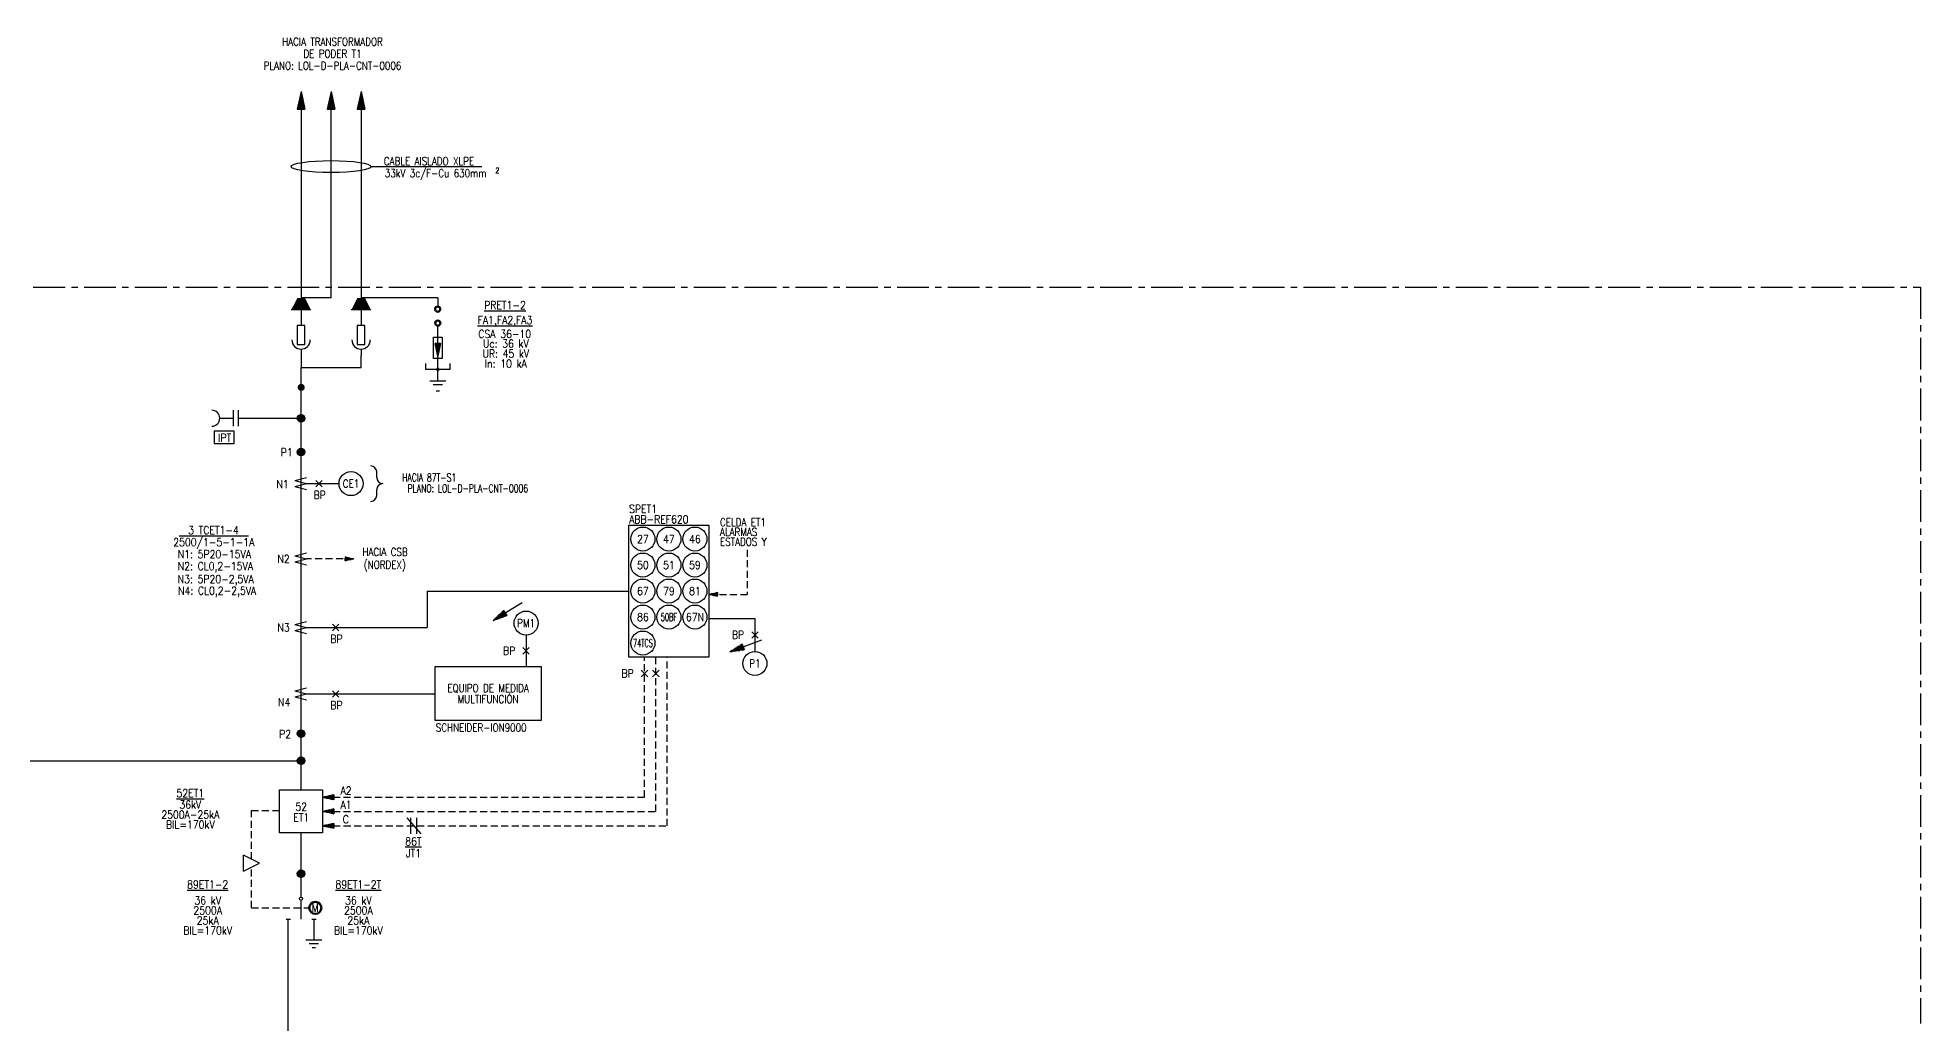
# Model space of a CAD drawing. Header units: millimetres. Extents: x 235627 to 238135, y 101989 to 102524.
# Drawn here: x 237664.8 to 238135.4, y 102277.6 to 102524 of the extents above; entities that cross this region are included whole.
import ezdxf
from ezdxf.enums import TextEntityAlignment as Align

# ---------------------------------------------------------------- set-up
doc = ezdxf.new("R2010")
doc.units = ezdxf.units.MM
doc.linetypes.add('CENTER', pattern=[50.8, 31.75, -6.35, 6.35, -6.35])
doc.linetypes.add('HIDDEN', pattern=[0.375, 0.25, -0.125])
for name, color, linetype in [('01-Formato', 4, 'Continuous'), ('02 TITULOS', 3, 'Continuous'), ('03 TEXTOS', 7, 'Continuous'), ('Cable', 1, 'Continuous'), ('DATOS', 3, 'Continuous'), ('E-Nivel-066Kv', 52, 'Continuous'), ('EL-Simbolos', 3, 'Continuous'), ('SEÑAL', 1, 'HIDDEN'), ('T-Perímetros', 7, 'Continuous'), ('TEXTO 1', 1, 'Continuous')]:
    doc.layers.add(name, color=color, linetype=linetype)
doc.layers.add('E_TIP', color=3, linetype='Continuous', lineweight=35)
doc.layers.add('EL-Nivel-220Kv', color=84, linetype='Continuous', lineweight=60)
doc.styles.add('ROMANS', font='romans.shx', dxfattribs={"width": 0.8, "height": 2})

# ---------------------------------------------------------------- blocks, each defined once
blk = doc.blocks.new('InterruptorUni')
blk.add_lwpolyline([(-7.67, -7.92), (7.33, -7.92), (7.33, 7.08), (-7.67, 7.08)], close=True)
blk = doc.blocks.new('Flecha')
blk.add_hatch(color=256).paths.add_polyline_path([(0, 1.66), (-0.36, 0), (0.36, 0)])
for p, q in [((0, 1.66), (-0.36, 0)), ((-0.36, 0), (0.36, 0)), ((0, 1.66), (0.36, 0))]:
    blk.add_line(p, q)

msp = doc.modelspace()

# ---------------------------------------------------------------- hatches: boundary and pattern name
at = {"linetype": 'HIDDEN', "ltscale": 2.5}
for points in [[(237743.76, 102393.68), (237741.64, 102393.21), (237741.64, 102394.13)], [(237743.76, 102393.68), (237741.64, 102393.21), (237741.64, 102394.13)], [(237832.6, 102384.8), (237834.72, 102385.26), (237834.72, 102384.34)], [(237736.03, 102334.09), (237738.85, 102334.71), (237738.85, 102333.48)], [(237736.03, 102330.57), (237738.85, 102331.19), (237738.85, 102329.96)], [(237736.03, 102326.94), (237738.85, 102327.56), (237738.85, 102326.33)]]:
    msp.add_hatch(color=1, dxfattribs=at).paths.add_polyline_path(points)
at = {"layer": 'EL-Simbolos'}
h = msp.add_hatch(color=256, dxfattribs=at)
h.dxf.hatch_style = 1
h.paths.add_polyline_path([(237731.62, 102458.88), (237729.69, 102458.88), (237728.21, 102455.93), (237733.1, 102455.93)])
h = msp.add_hatch(color=256, dxfattribs=at)
h.dxf.hatch_style = 1
h.paths.add_polyline_path([(237746.62, 102458.88), (237744.69, 102458.88), (237743.21, 102455.93), (237748.1, 102455.93)])
msp.add_hatch(color=256, dxfattribs=at).paths.add_polyline_path([(237764.83, 102444.33), (237765.54, 102447.53), (237764.15, 102447.53)])
h = msp.add_hatch(color=256, dxfattribs=at)
h.dxf.hatch_style = 1
edge = h.paths.add_edge_path()
edge.add_arc((237730.68, 102436.55), 0.886, -180, 180, ccw=False)
h = msp.add_hatch(color=256, dxfattribs=at)
h.dxf.hatch_style = 1
h.paths.add_polyline_path([(237729.69, 102428.83), (237731.61, 102428.83, -1)])
h.paths.add_polyline_path([(237731.61, 102428.83), (237729.69, 102428.83, -1)])
h = msp.add_hatch(color=256, dxfattribs=at)
h.dxf.hatch_style = 1
h.paths.add_polyline_path([(237729.69, 102420.37), (237731.61, 102420.37, -1)])
h.paths.add_polyline_path([(237731.61, 102420.37), (237729.69, 102420.37, -1)])
h = msp.add_hatch(color=256, dxfattribs=at)
h.dxf.hatch_style = 1
h.paths.add_polyline_path([(237729.69, 102350), (237731.61, 102350, -1)])
h.paths.add_polyline_path([(237731.61, 102350), (237729.69, 102350, -1)])
h = msp.add_hatch(color=256, dxfattribs=at)
h.dxf.hatch_style = 1
h.paths.add_polyline_path([(237729.69, 102343.21), (237731.61, 102343.21, -1)])
h.paths.add_polyline_path([(237731.61, 102343.21), (237729.69, 102343.21, -1)])
h = msp.add_hatch(color=256, dxfattribs=at)
h.dxf.hatch_style = 1
h.paths.add_polyline_path([(237729.69, 102314.97), (237731.61, 102314.97, -1)])
h.paths.add_polyline_path([(237731.61, 102314.97), (237729.69, 102314.97, -1)])
at = {"layer": 'SEÑAL', "linetype": 'HIDDEN', "ltscale": 2.5}
for points in [[(237778.7, 102378.28), (237782.1, 102379.51), (237781.28, 102380.8)], [(237837.85, 102370.46), (237841.43, 102370.96), (237840.9, 102372.4)]]:
    msp.add_hatch(color=1, dxfattribs=at).paths.add_polyline_path(points)

# ---------------------------------------------------------------- linework, layer by layer
at = {"color": 1, "linetype": 'HIDDEN', "ltscale": 2.5}
for points in [[(237743.76, 102393.68), (237741.64, 102393.21), (237741.64, 102394.13), (237743.76, 102393.68)], [(237741.64, 102393.21), (237743.76, 102393.68), (237741.64, 102394.13), (237741.64, 102393.21)], [(237743.76, 102393.68), (237741.64, 102393.21), (237741.64, 102394.13), (237743.76, 102393.68)], [(237741.64, 102393.21), (237743.76, 102393.68), (237741.64, 102394.13), (237741.64, 102393.21)], [(237832.6, 102384.8), (237834.72, 102385.26), (237834.72, 102384.34), (237832.6, 102384.8)], [(237834.72, 102385.26), (237832.6, 102384.8), (237834.72, 102384.34), (237834.72, 102385.26)], [(237736.03, 102334.09), (237738.85, 102334.71), (237738.85, 102333.48), (237736.03, 102334.09)], [(237738.85, 102334.71), (237736.03, 102334.09), (237738.85, 102333.48), (237738.85, 102334.71)], [(237736.03, 102330.57), (237738.85, 102331.19), (237738.85, 102329.96), (237736.03, 102330.57)], [(237738.85, 102331.19), (237736.03, 102330.57), (237738.85, 102329.96), (237738.85, 102331.19)], [(237736.03, 102326.94), (237738.85, 102327.56), (237738.85, 102326.33), (237736.03, 102326.94)], [(237738.85, 102327.56), (237736.03, 102326.94), (237738.85, 102326.33), (237738.85, 102327.56)]]:
    msp.add_lwpolyline(points, dxfattribs=at)
at = {"layer": '01-Formato'}
for p, q in [((237749.56, 102413.99), (237749.56, 102415.41)), ((237749.56, 102409.56), (237749.56, 102410.99))]:
    msp.add_line(p, q, dxfattribs=at)
for centre, start, end in [((237748.06, 102415.42), 0, 90), ((237751.06, 102413.99), 180, 270), ((237751.06, 102410.99), 90, 180), ((237748.06, 102409.56), 270, 0)]:
    msp.add_arc(centre, 1.5, start, end, dxfattribs=at)
at = {"layer": '02 TITULOS'}
msp.add_line((237700.21, 102399.44), (237717.52, 102399.44), dxfattribs=at)
at = {"layer": 'Cable'}
msp.add_line((237748.15, 102491.73), (237775.87, 102491.73), dxfattribs=at)
at = {"layer": 'Cable', "ltscale": 0.25}
for p, q in [((237732, 102412.49), (237740.14, 102412.49)), ((237762.13, 102385.63), (237812.6, 102385.64)), ((237762.13, 102385.63), (237762.13, 102376.53)), ((237732, 102376.51), (237762.13, 102376.53)), ((237732, 102359.92), (237764.15, 102359.94))]:
    msp.add_line(p, q, dxfattribs=at)
at = {"layer": 'Cable', "linetype": 'ByBlock'}
for p, q in [((237786.89, 102374.63), (237786.89, 102366.74)), ((237832.6, 102378.8), (237844.1, 102378.8)), ((237844.1, 102378.8), (237844.1, 102370.54))]:
    msp.add_line(p, q, dxfattribs=at)
at = {"layer": 'Cable'}
msp.add_ellipse((237738.15, 102491.73), major_axis=(10, 0), ratio=0.15, dxfattribs=at)
at = {"layer": 'E-Nivel-066Kv', "ltscale": 0.25}
for p, q in [((237730.65, 102506.11), (237730.65, 102458.9)), ((237745.65, 102506.11), (237745.65, 102458.9)), ((237764.8, 102458.9), (237764.8, 102456.77)), ((237730.65, 102335.94), (237730.65, 102441.53))]:
    msp.add_line(p, q, dxfattribs=at)
at = {"layer": 'E-Nivel-066Kv'}
for p, q in [((237738.15, 102458.9), (237738.15, 102506.11)), ((237738.15, 102458.9), (237730.65, 102458.9)), ((237730.65, 102458.9), (237730.65, 102451.99)), ((237745.65, 102458.9), (237745.65, 102451.99)), ((237753.15, 102458.9), (237745.65, 102458.9)), ((237764.8, 102458.9), (237753.15, 102458.9)), ((237764.83, 102449.13), (237764.83, 102451.97)), ((237764.83, 102443.8), (237764.83, 102449.13)), ((237730.65, 102444.53), (237730.65, 102441.53)), ((237730.65, 102441.53), (237745.65, 102441.53)), ((237745.65, 102441.53), (237745.65, 102444.53)), ((237764.83, 102438.12), (237764.83, 102443.8)), ((237653.04, 102343.21), (237730.65, 102343.21))]:
    msp.add_line(p, q, dxfattribs=at)
at = {"layer": 'E-Nivel-066Kv', "lineweight": 30}
for p, q in [((237730.65, 102309.16), (237730.65, 102325.19)), ((237730.65, 102303.64), (237730.65, 102308.37)), ((237727.45, 102265.71), (237727.45, 102303.64)), ((237733.85, 102303.64), (237733.85, 102298.39))]:
    msp.add_line(p, q, dxfattribs=at)
at = {"layer": 'E-Nivel-066Kv'}
for points in [[(237710.34, 102428.83), (237713.78, 102428.83)], [(237714.98, 102428.83), (237730.65, 102428.83)]]:
    msp.add_lwpolyline(points, dxfattribs=at)
at = {"layer": 'E-Nivel-066Kv', "lineweight": 30}
for points in [[(237726.91, 102303.64), (237728, 102303.64)], [(237733.31, 102303.64), (237734.4, 102303.64)]]:
    msp.add_lwpolyline(points, dxfattribs=at)
msp.add_circle((237730.65, 102308.76), 0.393, dxfattribs=at)
at = {"layer": 'E_TIP', "linetype": 'ByBlock'}
msp.add_line((237750.69, 102412.49), (237750.69, 102412.49), dxfattribs=at)
at = {"layer": 'EL-Nivel-220Kv', "flags": 128}
msp.add_lwpolyline([(237764.83, 102440.82, 1), (237764.83, 102441.27, 1)], format="xyb", close=True, dxfattribs=at)
at = {"layer": 'EL-Nivel-220Kv'}
for centre in [(237764.8, 102456.12), (237764.83, 102452.62)]:
    msp.add_circle(centre, 0.649, dxfattribs=at)
at = {"layer": 'EL-Simbolos'}
for p, q in [((237733.1, 102455.93), (237728.21, 102455.93)), ((237748.1, 102455.93), (237743.21, 102455.93)), ((237731.62, 102447.26), (237731.62, 102451.99)), ((237746.62, 102447.26), (237746.62, 102451.99)), ((237765.92, 102449.13), (237765.92, 102443.8)), ((237761.83, 102441.05), (237761.83, 102442.55)), ((237767.9, 102441.05), (237761.83, 102441.05)), ((237767.9, 102441.05), (237767.9, 102442.55)), ((237766.83, 102438.12), (237762.83, 102438.12)), ((237766.01, 102437.17), (237763.65, 102437.17)), ((237765.27, 102435.57), (237764.39, 102435.57)), ((237729.07, 102413.24), (237732, 102413.99)), ((237729.07, 102413.24), (237732, 102412.49)), ((237729.07, 102411.74), (237732, 102412.49)), ((237734.32, 102411.68), (237735.93, 102413.3)), ((237735.93, 102411.68), (237734.32, 102413.3)), ((237729.07, 102411.74), (237732, 102410.99)), ((237729.07, 102394.43), (237732, 102395.18)), ((237729.07, 102394.43), (237732, 102393.68)), ((237729.07, 102392.93), (237732, 102393.68)), ((237729.07, 102392.93), (237732, 102392.18)), ((237729.07, 102377.26), (237732, 102378.01)), ((237729.07, 102377.26), (237732, 102376.51)), ((237729.07, 102375.76), (237732, 102376.51)), ((237729.07, 102375.76), (237732, 102375)), ((237738.51, 102375.7), (237740.13, 102377.32)), ((237740.13, 102375.7), (237738.51, 102377.32)), ((237843.29, 102375.48), (237844.91, 102373.86)), ((237844.91, 102375.48), (237843.29, 102373.86)), ((237786.08, 102371.49), (237787.7, 102369.87)), ((237787.7, 102371.49), (237786.08, 102369.87)), ((237815.69, 102365.83), (237817.3, 102364.21)), ((237817.3, 102365.83), (237815.69, 102364.21)), ((237818.52, 102365.83), (237820.14, 102364.21)), ((237820.14, 102365.83), (237818.52, 102364.21)), ((237729.07, 102360.67), (237732, 102361.42)), ((237729.07, 102360.67), (237732, 102359.92)), ((237738.51, 102359.11), (237740.13, 102360.73)), ((237740.13, 102359.11), (237738.51, 102360.73)), ((237729.07, 102359.17), (237732, 102359.92)), ((237729.07, 102359.17), (237732, 102358.42)), ((237720.23, 102317.61), (237716.23, 102319.61)), ((237716.23, 102315.61), (237720.23, 102317.61))]:
    msp.add_line(p, q, dxfattribs=at)
at = {"layer": 'EL-Simbolos', "ltscale": 0.25}
for p, q in [((237730.65, 102446.13), (237730.65, 102444.53)), ((237745.65, 102446.13), (237745.65, 102444.53))]:
    msp.add_line(p, q, dxfattribs=at)
at = {"layer": 'EL-Simbolos', "lineweight": 30}
for p, q in [((237735.85, 102298.39), (237731.85, 102298.39)), ((237735.03, 102297.44), (237732.68, 102297.44)), ((237734.29, 102296.49), (237733.42, 102296.49))]:
    msp.add_line(p, q, dxfattribs=at)
at = {"layer": 'EL-Simbolos'}
for points in [[(237731.62, 102451.99), (237729.69, 102451.99), (237729.69, 102447.26), (237731.62, 102447.26)], [(237746.62, 102451.99), (237744.69, 102451.99), (237744.69, 102447.26), (237746.62, 102447.26)], [(237765.92, 102443.8), (237763.74, 102443.8), (237763.74, 102449.13), (237765.92, 102449.13)], [(237812.6, 102402.14), (237832.6, 102402.14), (237832.6, 102369.14), (237812.6, 102369.14)], [(237764.15, 102366.74), (237790.65, 102366.74), (237790.65, 102353.24), (237764.15, 102353.24)]]:
    msp.add_lwpolyline(points, close=True, dxfattribs=at)
for points in [[(237764.83, 102444.33), (237765.54, 102447.53), (237764.15, 102447.53), (237764.83, 102444.33)], [(237765.54, 102447.53), (237764.83, 102444.33), (237764.15, 102447.53), (237765.54, 102447.53)], [(237713.78, 102426.83), (237713.78, 102430.83)], [(237714.98, 102426.83), (237714.98, 102430.83)], [(237716.23, 102315.61), (237716.23, 102319.61)]]:
    msp.add_lwpolyline(points, dxfattribs=at)
at = {"layer": 'EL-Simbolos', "color": 1}
msp.add_lwpolyline([(237708.96, 102422.52), (237713.9, 102422.52), (237713.9, 102425.61), (237708.96, 102425.61)], close=True, dxfattribs=at)
at = {"layer": 'EL-Simbolos'}
for centre, radius in [((237730.65, 102428.83), 0.96), ((237730.65, 102420.37), 0.96), ((237743.14, 102412.49), 3), ((237816.1, 102398.64), 3), ((237822.6, 102398.64), 3), ((237829.1, 102398.64), 3), ((237816.1, 102392.14), 3), ((237822.6, 102392.14), 3), ((237829.1, 102392.14), 3), ((237816.1, 102385.64), 3), ((237822.6, 102385.64), 3), ((237829.1, 102385.64), 3), ((237786.89, 102377.63), 3), ((237816.1, 102379.14), 3), ((237822.6, 102379.14), 3), ((237829.1, 102379.14), 3), ((237816.1, 102372.64), 3), ((237844.1, 102367.54), 3), ((237730.65, 102350), 0.96), ((237730.65, 102343.21), 0.96), ((237730.65, 102314.97), 0.96)]:
    msp.add_circle(centre, radius, dxfattribs=at)
at = {"layer": 'EL-Simbolos', "lineweight": 50}
msp.add_circle((237734.21, 102306.43), 1.51, dxfattribs=at)
at = {"layer": 'EL-Simbolos'}
for centre, radius, start, end in [((237730.65, 102448.43), 2.3, 180, 0), ((237745.65, 102448.43), 2.3, 180, 0), ((237708.34, 102428.83), 2, 270, 90)]:
    msp.add_arc(centre, radius, start, end, dxfattribs=at)
at = {"layer": 'SEÑAL', "color": 1, "linetype": 'HIDDEN', "ltscale": 7}
for p, q in [((237743.76, 102393.68), (237732, 102393.68)), ((237842.13, 102395.98), (237842.13, 102384.8)), ((237832.6, 102384.8), (237842.13, 102384.8)), ((237816.49, 102334.09), (237816.49, 102369.14)), ((237819.33, 102330.57), (237819.33, 102369.14)), ((237822.16, 102326.94), (237822.16, 102369.14)), ((237736.03, 102334.09), (237816.49, 102334.09)), ((237718.23, 102330.82), (237725.28, 102330.82)), ((237718.23, 102318.61), (237718.23, 102330.82)), ((237736.03, 102330.57), (237819.33, 102330.57)), ((237736.03, 102326.94), (237745.9, 102326.94)), ((237736.07, 102326.94), (237822.16, 102326.94)), ((237718.23, 102306.43), (237718.23, 102316.61)), ((237718.23, 102306.43), (237732.7, 102306.43))]:
    msp.add_line(p, q, dxfattribs=at)
at = {"layer": 'SEÑAL', "linetype": 'ByBlock'}
for p, q in [((237757.09, 102328.95), (237760.59, 102324.92)), ((237758.09, 102324.92), (237758.09, 102328.95)), ((237759.59, 102324.92), (237759.59, 102328.95))]:
    msp.add_line(p, q, dxfattribs=at)
at = {"layer": 'SEÑAL', "color": 1, "linetype": 'HIDDEN', "ltscale": 2.5}
for points in [[(237778.7, 102378.28), (237782.1, 102379.51), (237781.28, 102380.8), (237778.7, 102378.28)], [(237782.1, 102379.51), (237778.7, 102378.28), (237781.28, 102380.8), (237782.1, 102379.51)], [(237837.85, 102370.46), (237841.43, 102370.96), (237840.9, 102372.4), (237837.85, 102370.46)], [(237841.43, 102370.96), (237837.85, 102370.46), (237840.9, 102372.4), (237841.43, 102370.96)]]:
    msp.add_lwpolyline(points, dxfattribs=at)
at = {"layer": 'T-Perímetros', "color": 1, "linetype": 'CENTER', "ltscale": 0.25}
for p, q in [((237295.42, 102461.64), (238135.42, 102461.64)), ((238135.42, 102461.64), (238135.42, 102277.57))]:
    msp.add_line(p, q, dxfattribs=at)
at = {"layer": 'TEXTO 1', "linetype": 'ByBlock'}
for p, q in [((237781.69, 102380.16), (237785.93, 102382.81)), ((237841.17, 102371.68), (237845.86, 102373.41))]:
    msp.add_line(p, q, dxfattribs=at)

# ---------------------------------------------------------------- block references
at = {"layer": 'E-Nivel-066Kv', "ltscale": 0.25, "xscale": 2.638263589299078, "yscale": 2.638263589299078, "zscale": 2.638263589299078}
for p in [(237730.65, 102506.11), (237738.15, 102506.11), (237745.65, 102506.11)]:
    msp.add_blockref('Flecha', p, dxfattribs=at)
at = {"layer": 'EL-Simbolos', "xscale": -0.7166572295117981, "yscale": 0.7166572295117981, "zscale": 0.7166572295117981, "rotation": 180}
msp.add_blockref('InterruptorUni', (237730.78, 102330.27), dxfattribs=at)

# ---------------------------------------------------------------- texts
at = {"layer": '02 TITULOS', "style": 'ROMANS'}
for s, width, p in [('HACIA TRANSFORMADOR', 0.8, (237738.5, 102521.97)), ('DE PODER T1', 0.8, (237738.5, 102518.97)), ('PLANO: LOL-D-PLA-CNT-0006', 0.8, (237738.5, 102515.97)), ('HACIA 87T-S1', 0.7, (237762.68, 102413.01)), ('PLANO: LOL-D-PLA-CNT-0006', 0.7, (237772.35, 102410.31)), ('%%U89ET1-2', 0.85, (237707.31, 102311.3)), ('%%U89ET1-2T', 0.85, (237744.97, 102311.3))]:
    msp.add_text(s, height=2, dxfattribs=dict(at, width=width)).set_placement(p, align=Align.CENTER)
at = {"layer": '02 TITULOS', "style": 'ROMANS', "width": 0.85}
msp.add_text('3 TCET1-4', height=2, dxfattribs=at).set_placement((237708.76, 102400.86), align=Align.MIDDLE_CENTER)
at = {"layer": '03 TEXTOS', "style": 'ROMANS'}
for s, height, width, p in [('CABLE AISLADO XLPE', 2, 0.8, (237762.63, 102493.1)), ('33kV 3c/F-Cu 630mm', 2, 0.8, (237764.3, 102490.1)), ('2', 1.4, 0.8, (237779.72, 102490.76)), ('N1', 2, 0.85, (237726.02, 102412.36)), ('CE1', 2, 0.8, (237743.14, 102412.49)), ('2500/1-5-1-1A', 2, 0.85, (237708.83, 102397.86)), ('27', 2, 0.85, (237816.1, 102398.64)), ('47', 2, 0.85, (237822.6, 102398.64)), ('46', 2, 0.85, (237829.1, 102398.64)), ('N1: 5P20-15VA', 2, 0.85, (237708.98, 102394.86)), ('N2', 2, 0.85, (237726.27, 102393.65)), ('HACIA CSB', 2, 0.8, (237751.65, 102395.4)), ('(NORDEX)', 2, 0.8, (237751.59, 102392.23)), ('50', 2, 0.85, (237816.1, 102392.14)), ('51', 2, 0.85, (237822.6, 102392.14)), ('59', 2, 0.85, (237829.1, 102392.14)), ('N3: 5P20-2,5VA', 2, 0.85, (237709.33, 102388.62)), ('N2: CL0,2-15VA', 2, 0.85, (237709.23, 102391.86)), ('N4: CL0,2-2,5VA', 2, 0.85, (237709.68, 102385.73)), ('67', 2, 0.85, (237816.1, 102385.64)), ('79', 2, 0.85, (237822.6, 102385.64)), ('81', 2, 0.85, (237829.1, 102385.64)), ('86', 2, 0.85, (237816.1, 102379.14)), ('50BF', 2, 0.6, (237822.6, 102379.14)), ('67N', 2, 0.85, (237829.1, 102379.14)), ('N3', 2, 0.85, (237726.27, 102376.55)), ('PM1', 2, 0.8, (237786.89, 102377.63)), ('74TCS', 2, 0.6, (237816.1, 102372.64)), ('P1', 2, 0.8, (237844.1, 102367.54)), ('EQUIPO DE MEDIDA', 2, 0.8, (237777.4, 102361.37)), ('MULTIFUNCIÓN', 2, 0.8, (237777.4, 102358.62)), ('N4', 2, 0.85, (237726.43, 102357.83))]:
    msp.add_text(s, height=height, dxfattribs=dict(at, width=width)).set_placement(p, align=Align.MIDDLE_CENTER)
at = {"layer": '03 TEXTOS', "style": 'ROMANS', "width": 0.85}
for s, p in [('CSA 36-10', (237781.56, 102448.9)), ('UR: 45 kV', (237781.83, 102443.98)), ('Uc: 36 kV', (237781.83, 102446.48)), ('In: 10 kA', (237781.83, 102441.48)), ('BP', (237735.3, 102408.66)), ('BP', (237739.5, 102372.68)), ('BP', (237839.88, 102373.7)), ('BP', (237782.67, 102369.72)), ('BP', (237812.27, 102364.06)), ('BP', (237739.5, 102356.1)), ('36kV', (237702.97, 102331.25)), ('52', (237730.68, 102330.72)), ('2500A-25kA', (237702.97, 102328.74)), ('BIL=170kV', (237702.97, 102326.24)), ('ET1', (237730.68, 102328.05)), ('36 kV', (237707.31, 102307.3)), ('36 kV', (237744.97, 102307.3)), ('2500A', (237707.31, 102304.8)), ('25kA', (237707.31, 102302.3)), ('2500A', (237744.97, 102304.8)), ('25kA', (237744.97, 102302.3)), ('BIL=170kV', (237707.31, 102299.8)), ('BIL=170kV', (237744.97, 102299.8))]:
    msp.add_text(s, height=2, dxfattribs=at).set_placement(p, align=Align.CENTER)
at = {"layer": '03 TEXTOS', "style": 'ROMANS'}
for s, width, p in [('SPET1 ', 0.85, (237812.64, 102406.17)), ('ABB-REF620', 0.85, (237812.64, 102403.56)), ('SCHNEIDER-ION9000', 0.8, (237764.33, 102351.51))]:
    msp.add_text(s, height=2, dxfattribs=dict(at, width=width)).set_placement(p, align=Align.MIDDLE_LEFT)
at = {"layer": '03 TEXTOS', "style": 'ROMANS', "width": 0.8}
for s, p in [('CELDA ET1', (237835.37, 102401.84)), ('ALARMAS', (237835.37, 102399.4)), ('ESTADOS Y', (237835.37, 102396.97))]:
    msp.add_text(s, height=2, dxfattribs=at).set_placement(p)
at = {"layer": '03 TEXTOS', "style": 'ROMANS', "width": 0.85}
for s, p in [('A2', (237741.89, 102334.14)), ('A1', (237741.89, 102330.62)), ('C', (237741.84, 102326.98)), ('%%U86T', (237758.74, 102321.46)), ('JT1', (237758.74, 102318.5))]:
    msp.add_text(s, height=2, dxfattribs=at).set_placement(p, align=Align.BOTTOM_CENTER)
msp.add_text('M', height=2, dxfattribs=at).set_placement((237734.21, 102306.43), align=Align.MIDDLE)
at = {"layer": 'DATOS', "style": 'ROMANS', "width": 0.85}
for s, p in [('%%UFA1,FA2,FA3', (237781.63, 102452.36)), ('%%UPRET1-2', (237781.63, 102456.1)), ('IPT', (237711.55, 102422.95)), ('%%U52ET1', (237702.97, 102334.11))]:
    msp.add_text(s, height=2, dxfattribs=at).set_placement(p, align=Align.CENTER)
for s, p in [('P1', (237728.55, 102419.33)), ('P2', (237728.15, 102348.9))]:
    msp.add_text(s, height=2, dxfattribs=at).set_placement(p, align=Align.RIGHT)

doc.saveas('drawing.dxf')
